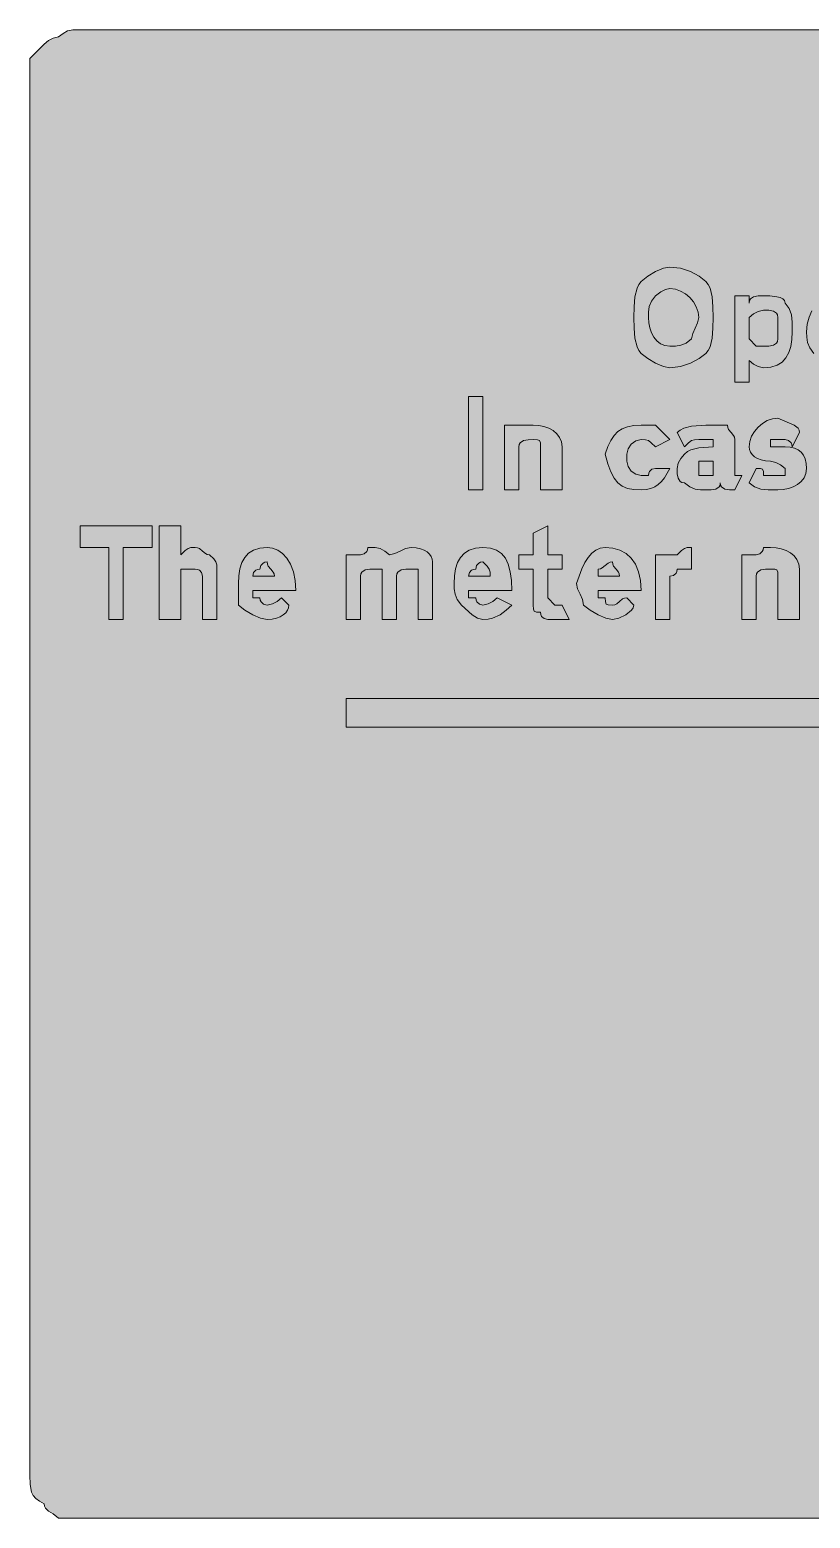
# Model space of a CAD drawing. Header units: metres. Extents: x 9 to 558, y 12 to 260.
# Drawn here: x 9.2 to 139.4, y 11.5 to 259.9 of the extents above; entities that cross this region are included whole.
import ezdxf

# ---------------------------------------------------------------- set-up
doc = ezdxf.new("R2010")
doc.units = ezdxf.units.M
for name, color, linetype, true_color in [('FILL_BLACK_000000', 7, 'Continuous', 0x000000), ('FILL_YELLOW_FFFF00', 7, 'Continuous', 0xffff00), ('STROKE_BLACK_000000', 7, 'Continuous', 0x000000)]:
    doc.layers.add(name, color=color, linetype=linetype, true_color=true_color)

msp = doc.modelspace()

# ---------------------------------------------------------------- hatches: boundary and pattern name
at = {"layer": 'FILL_BLACK_000000', "true_color": 0x000000}
h = msp.add_hatch(color=7, dxfattribs=at)
h.dxf.hatch_style = 1
h.paths.add_polyline_path([(119.46, 219.57), (120.9, 218.8), (122.01, 217.92), (122.41, 217.42), (122.7, 216.81), (123.06, 215.37), (123.19, 213.7), (123.21, 211.92), (123.19, 210.14), (123.06, 208.47), (122.7, 207.03), (122.41, 206.42), (122.01, 205.92), (120.9, 205.04), (119.46, 204.27), (117.79, 203.73), (116.01, 203.52), (114.92, 203.73), (113.61, 204.27), (112.3, 205.04), (111.21, 205.92), (110.81, 206.42), (110.52, 207.03), (110.16, 208.47), (110.03, 210.14), (110.01, 211.92), (110.03, 213.7), (110.16, 215.37), (110.52, 216.81), (110.81, 217.42), (111.21, 217.92), (112.3, 218.8), (113.61, 219.57), (114.92, 220.11), (116.01, 220.32), (117.79, 220.11), (119.46, 219.57)])
h.paths.add_polyline_path([(120.4, 213.68), (119.92, 214.49), (119.31, 215.22), (118.58, 215.83), (117.77, 216.31), (116.91, 216.61), (116.01, 216.72), (115.26, 216.57), (114.49, 216.21), (113.61, 215.52), (112.92, 214.62), (112.56, 213.72), (112.43, 212.82), (112.41, 211.92), (112.47, 211.02), (112.63, 210.16), (112.92, 209.35), (113.31, 208.62), (113.82, 208.01), (114.43, 207.53), (115.17, 207.23), (116.01, 207.12), (116.91, 207.14), (117.81, 207.27), (118.71, 207.63), (119.61, 208.32), (119.8, 209.22), (120.21, 210.12), (120.62, 211.02), (120.81, 211.92), (120.7, 212.82), (120.4, 213.68)], flags=16)
h = msp.add_hatch(color=7, dxfattribs=at)
h.dxf.hatch_style = 1
h.paths.add_polyline_path([(136.17, 207.06), (135.84, 206.04), (135.36, 205.17), (134.71, 204.47), (133.88, 203.95), (132.85, 203.63), (131.61, 203.52), (130.73, 203.71), (129.96, 204.12), (129.21, 204.72), (129.21, 201.12), (126.81, 201.12), (126.81, 215.52), (129.21, 215.52), (129.21, 214.32), (129.26, 214.72), (129.42, 215.01), (129.96, 215.37), (130.73, 215.5), (131.61, 215.52), (132.68, 215.5), (133.86, 215.37), (134.39, 215.23), (134.82, 215.01), (135.1, 214.72), (135.21, 214.32), (135.9, 213.4), (136.26, 212.37), (136.39, 211.11), (136.41, 209.52), (136.35, 208.23), (136.17, 207.06)])
h.paths.add_polyline_path([(133.26, 207.27), (133.8, 207.63), (133.96, 207.92), (134.01, 208.32), (134.01, 210.72), (134.01, 211.92), (133.96, 212.32), (133.8, 212.61), (133.26, 212.97), (132.49, 213.1), (131.61, 213.12), (130.73, 212.93), (129.96, 212.52), (129.21, 211.92), (129.21, 208.32), (130.41, 207.12), (131.61, 207.12), (132.49, 207.14), (133.26, 207.27)], flags=16)
h = msp.add_hatch(color=7, dxfattribs=at)
h.dxf.hatch_style = 1
h.paths.add_polyline_path([(146.46, 204.27), (145.2, 203.73), (144.46, 203.57), (143.61, 203.52), (142.71, 203.73), (141.81, 204.27), (140.01, 205.92), (139.32, 206.82), (138.96, 207.72), (138.83, 208.62), (138.81, 209.52), (138.92, 210.81), (139.22, 211.98), (139.7, 213), (140.31, 213.87), (141.04, 214.57), (141.85, 215.09), (142.71, 215.41), (143.61, 215.52), (144.85, 215.41), (145.88, 215.07), (146.71, 214.51), (147.36, 213.72), (147.84, 212.71), (148.17, 211.47), (148.35, 210.01), (148.41, 208.32), (146.01, 208.32), (148.41, 205.92), (147.49, 205.04), (146.46, 204.27)])
h.paths.add_polyline_path([(142.41, 208.32), (142.41, 207.12), (143.61, 207.12), (144.49, 207.14), (145.26, 207.27), (145.8, 207.63), (145.96, 207.92), (146.01, 208.32), (142.41, 208.32)], flags=16)
h.paths.add_polyline_path([(146.01, 211.92), (145.26, 212.52), (144.49, 212.93), (143.61, 213.12), (143.01, 212.97), (142.6, 212.61), (142.46, 212.32), (142.41, 211.92), (141.81, 211.77), (141.4, 211.41), (141.26, 211.12), (141.21, 210.72), (146.01, 210.72), (146.01, 211.92)], flags=16)
h = msp.add_hatch(color=7, dxfattribs=at)
h.dxf.hatch_style = 1
h.paths.add_polyline_path([(82.41, 183.12), (82.41, 198.72), (84.81, 198.72), (84.81, 183.12), (82.41, 183.12)])
h = msp.add_hatch(color=7, dxfattribs=at)
h.dxf.hatch_style = 1
h.paths.add_polyline_path([(94.41, 183.12), (94.41, 189.12), (94.41, 190.32), (94.39, 191.01), (94.26, 191.37), (93.9, 191.5), (93.21, 191.52), (92.33, 191.5), (91.56, 191.37), (91.02, 191.01), (90.86, 190.72), (90.81, 190.32), (90.81, 183.12), (88.41, 183.12), (88.41, 193.92), (90.81, 193.92), (92.01, 193.92), (93.21, 193.92), (94.11, 193.86), (94.97, 193.69), (95.78, 193.41), (96.51, 193.02), (97.12, 192.51), (97.6, 191.89), (97.9, 191.16), (98.01, 190.32), (98.01, 183.12), (94.41, 183.12)])
h = msp.add_hatch(color=7, dxfattribs=at)
h.dxf.hatch_style = 1
h.paths.add_polyline_path([(113.61, 193.92), (116.01, 191.52), (113.61, 190.32), (112.9, 191.01), (112.41, 191.37), (111.92, 191.5), (111.21, 191.52), (110.33, 191.31), (109.56, 190.77), (109.02, 190), (108.81, 189.12), (108.81, 187.92), (109.02, 187.04), (109.56, 186.27), (110.33, 185.73), (111.21, 185.52), (112.41, 185.52), (112.46, 185.92), (112.6, 186.21), (113.01, 186.57), (113.61, 186.72), (116.01, 186.72), (115.09, 185.14), (114.6, 184.53), (114.06, 184.02), (113.47, 183.63), (112.8, 183.34), (112.06, 183.18), (111.21, 183.12), (109.97, 183.18), (108.92, 183.38), (108.05, 183.75), (107.31, 184.32), (106.69, 185.11), (106.15, 186.16), (105.66, 187.48), (105.21, 189.12), (105.66, 190.36), (106.15, 191.39), (106.69, 192.22), (107.31, 192.87), (108.05, 193.35), (108.92, 193.68), (109.97, 193.86), (111.21, 193.92), (113.61, 193.92)])
h = msp.add_hatch(color=7, dxfattribs=at)
h.dxf.hatch_style = 1
h.paths.add_polyline_path([(122.01, 191.52), (120.81, 191.52), (120.1, 191.5), (119.61, 191.37), (119.12, 191.01), (118.41, 190.32), (117.21, 192.72), (117.71, 193.12), (118.3, 193.41), (119.61, 193.77), (122.01, 193.92), (125.61, 193.92), (125.66, 193.52), (125.8, 193.21), (126.21, 192.72), (126.62, 192.23), (126.76, 191.92), (126.81, 191.52), (126.81, 185.52), (128.01, 185.52), (126.81, 183.12), (125.93, 183.14), (125.16, 183.27), (124.62, 183.63), (124.46, 183.92), (124.41, 184.32), (124.36, 183.92), (124.2, 183.63), (123.66, 183.27), (122.89, 183.14), (122.01, 183.12), (121.11, 183.14), (120.21, 183.27), (119.31, 183.63), (118.41, 184.32), (118.01, 184.37), (117.72, 184.53), (117.36, 185.07), (117.23, 185.84), (117.21, 186.72), (117.4, 187.6), (117.81, 188.37), (118.41, 189.12), (118.91, 189.52), (119.5, 189.81), (120.81, 190.17), (123.21, 190.32), (123.21, 191.52), (122.01, 191.52)])
h.paths.add_polyline_path([(122.01, 185.52), (123.21, 185.52), (123.21, 187.92), (120.81, 187.92), (120.81, 186.72), (120.81, 185.52), (122.01, 185.52)], flags=16)
h = msp.add_hatch(color=7, dxfattribs=at)
h.dxf.hatch_style = 1
h.paths.add_polyline_path([(138.7, 185.88), (138.4, 185.14), (137.92, 184.53), (137.31, 184.02), (136.58, 183.63), (135.77, 183.34), (134.91, 183.18), (134.01, 183.12), (132.42, 183.14), (131.16, 183.27), (130.13, 183.63), (129.21, 184.32), (130.41, 186.72), (131.1, 186.7), (131.46, 186.57), (131.59, 186.21), (131.61, 185.52), (134.01, 185.52), (135.21, 185.52), (135.21, 186.72), (134.46, 187.32), (133.69, 187.73), (132.81, 187.92), (131.97, 187.97), (131.23, 188.13), (130.62, 188.36), (130.11, 188.67), (129.72, 189.03), (129.44, 189.44), (129.27, 189.87), (129.21, 190.32), (129.32, 191.22), (129.62, 192.08), (130.1, 192.89), (130.71, 193.62), (131.44, 194.23), (132.25, 194.71), (133.11, 195.01), (134.01, 195.12), (136.71, 193.92), (137.38, 193.43), (137.55, 193.12), (137.61, 192.72), (136.41, 190.32), (136.36, 190.72), (136.22, 191.01), (135.81, 191.37), (135.21, 191.52), (134.01, 191.52), (132.81, 191.52), (132.81, 190.32), (135.21, 190.32), (136.05, 190.26), (136.78, 190.09), (137.4, 189.81), (137.91, 189.42), (138.3, 188.91), (138.58, 188.29), (138.75, 187.56), (138.81, 186.72), (138.7, 185.88)])
h = msp.add_hatch(color=7, dxfattribs=at)
h.dxf.hatch_style = 1
h.paths.add_polyline_path([(24.81, 161.52), (22.41, 161.52), (22.41, 173.52), (17.61, 173.52), (17.61, 177.12), (29.61, 177.12), (29.61, 173.52), (24.81, 173.52), (24.81, 161.52)])
h = msp.add_hatch(color=7, dxfattribs=at)
h.dxf.hatch_style = 1
h.paths.add_polyline_path([(37.21, 173.47), (37.52, 173.33), (38.01, 172.92), (38.5, 172.51), (38.81, 172.37), (39.21, 172.32), (39.9, 171.61), (40.26, 171.12), (40.39, 170.63), (40.41, 169.92), (40.41, 161.52), (38.01, 161.52), (38.01, 168.72), (37.86, 169.32), (37.5, 169.73), (37.21, 169.87), (36.81, 169.92), (35.61, 169.92), (34.41, 169.92), (34.41, 168.72), (34.41, 161.52), (30.81, 161.52), (30.81, 177.12), (34.41, 177.12), (34.41, 172.32), (35.12, 173.01), (35.61, 173.37), (36.1, 173.5), (36.81, 173.52), (37.21, 173.47)])
h = msp.add_hatch(color=7, dxfattribs=at)
h.dxf.hatch_style = 1
h.paths.add_polyline_path([(98.01, 172.32), (98.01, 169.92), (95.61, 169.92), (95.61, 165.12), (96.81, 163.92), (98.01, 163.92), (99.21, 161.52), (95.61, 161.52), (95.01, 161.67), (94.6, 162.03), (94.46, 162.32), (94.41, 162.72), (93.72, 162.74), (93.36, 162.87), (93.23, 163.23), (93.21, 163.92), (93.21, 169.92), (90.81, 169.92), (90.81, 172.32), (93.21, 172.32), (93.21, 175.92), (95.61, 177.12), (95.61, 172.32), (98.01, 172.32)])
h = msp.add_hatch(color=7, dxfattribs=at)
h.dxf.hatch_style = 1
h.paths.add_polyline_path([(46.41, 165.12), (47.61, 165.12), (47.66, 164.72), (47.8, 164.43), (48.21, 164.07), (48.81, 163.92), (49.69, 164.11), (50.46, 164.52), (51.21, 165.12), (52.41, 163.92), (52.35, 163.47), (52.18, 163.04), (51.9, 162.63), (51.51, 162.27), (51, 161.96), (50.38, 161.73), (49.65, 161.57), (48.81, 161.52), (47.72, 161.73), (46.41, 162.27), (45.1, 163.04), (44.01, 163.92), (44.01, 167.52), (44.07, 168.81), (44.25, 169.98), (44.58, 171), (45.06, 171.87), (45.71, 172.57), (46.54, 173.09), (47.57, 173.41), (48.81, 173.52), (49.71, 173.41), (50.57, 173.07), (51.38, 172.51), (52.11, 171.72), (52.72, 170.71), (53.2, 169.47), (53.5, 168.01), (53.61, 166.32), (46.41, 166.32), (46.41, 165.12)])
h.paths.add_polyline_path([(49.96, 169.12), (49.82, 169.43), (49.41, 169.92), (49, 170.41), (48.86, 170.72), (48.81, 171.12), (48.41, 171.07), (48.12, 170.93), (47.76, 170.52), (47.61, 169.92), (47.21, 169.87), (46.92, 169.73), (46.56, 169.32), (46.41, 168.72), (50.01, 168.72), (49.96, 169.12)], flags=16)
h = msp.add_hatch(color=7, dxfattribs=at)
h.dxf.hatch_style = 1
h.paths.add_polyline_path([(71.93, 169.9), (71.16, 169.77), (70.62, 169.41), (70.46, 169.12), (70.41, 168.72), (70.41, 161.52), (68.01, 161.52), (68.01, 169.92), (66.81, 169.92), (65.93, 169.9), (65.16, 169.77), (64.62, 169.41), (64.46, 169.12), (64.41, 168.72), (64.41, 161.52), (62.01, 161.52), (62.01, 172.32), (64.41, 172.32), (65.01, 172.47), (65.42, 172.83), (65.56, 173.12), (65.61, 173.52), (66.81, 173.52), (67.69, 173.33), (68.46, 172.92), (69.21, 172.32), (70.11, 172.51), (71.01, 172.92), (71.91, 173.33), (72.81, 173.52), (73.65, 173.47), (74.38, 173.31), (75, 173.08), (75.51, 172.77), (75.9, 172.41), (76.18, 172), (76.35, 171.57), (76.41, 171.12), (76.41, 169.92), (76.41, 161.52), (74.01, 161.52), (74.01, 168.72), (74.01, 169.92), (72.81, 169.92), (71.93, 169.9)])
h = msp.add_hatch(color=7, dxfattribs=at)
h.dxf.hatch_style = 1
h.paths.add_polyline_path([(82.41, 165.12), (83.61, 165.12), (83.66, 164.72), (83.8, 164.43), (84.21, 164.07), (84.81, 163.92), (85.69, 164.11), (86.46, 164.52), (87.21, 165.12), (89.61, 163.92), (88.69, 163.04), (87.66, 162.27), (86.4, 161.73), (85.66, 161.57), (84.81, 161.52), (83.91, 161.73), (83.01, 162.27), (81.21, 163.92), (80.52, 164.82), (80.16, 165.72), (80.03, 166.62), (80.01, 167.52), (80.07, 168.81), (80.25, 169.98), (80.58, 171), (81.06, 171.87), (81.71, 172.57), (82.54, 173.09), (83.57, 173.41), (84.81, 173.52), (86.05, 173.41), (87.08, 173.07), (87.91, 172.51), (88.56, 171.72), (89.04, 170.71), (89.37, 169.47), (89.55, 168.01), (89.61, 166.32), (82.41, 166.32), (82.41, 165.12)])
h.paths.add_polyline_path([(85.99, 169.43), (85.86, 169.92), (85.5, 170.41), (84.81, 171.12), (84.41, 171.07), (84.12, 170.93), (83.76, 170.52), (83.61, 169.92), (83.21, 169.87), (82.92, 169.73), (82.56, 169.32), (82.41, 168.72), (86.01, 168.72), (85.99, 169.43)], flags=16)
h = msp.add_hatch(color=7, dxfattribs=at)
h.dxf.hatch_style = 1
h.paths.add_polyline_path([(104.01, 165.12), (105.21, 165.12), (105.23, 164.43), (105.36, 164.07), (105.72, 163.94), (106.41, 163.92), (106.81, 163.97), (107.12, 164.11), (107.61, 164.52), (108.1, 164.93), (108.41, 165.07), (108.81, 165.12), (110.01, 163.92), (109.9, 163.47), (109.62, 163.04), (108.66, 162.27), (107.48, 161.73), (106.41, 161.52), (105.32, 161.73), (104.01, 162.27), (102.7, 163.04), (101.61, 163.92), (101.42, 164.82), (101.01, 165.72), (100.6, 166.62), (100.41, 167.52), (101.33, 169.98), (101.82, 171), (102.36, 171.87), (102.95, 172.57), (103.62, 173.09), (104.36, 173.41), (105.21, 173.52), (106.5, 173.41), (107.67, 173.07), (108.69, 172.51), (109.56, 171.72), (110.26, 170.71), (110.78, 169.47), (111.1, 168.01), (111.21, 166.32), (104.01, 166.32), (104.01, 165.12)])
h.paths.add_polyline_path([(107.56, 169.12), (107.42, 169.43), (107.01, 169.92), (106.6, 170.41), (106.46, 170.72), (106.41, 171.12), (106.01, 171.07), (105.7, 170.93), (105.21, 170.52), (104.72, 170.11), (104.41, 169.97), (104.01, 169.92), (104.01, 168.72), (107.61, 168.72), (107.56, 169.12)], flags=16)
h = msp.add_hatch(color=7, dxfattribs=at)
h.dxf.hatch_style = 1
h.paths.add_polyline_path([(113.61, 172.32), (116.01, 172.32), (117.21, 172.32), (117.92, 173.01), (118.41, 173.37), (118.9, 173.5), (119.61, 173.52), (119.61, 169.92), (117.21, 169.92), (117.16, 169.52), (117.02, 169.23), (116.61, 168.87), (116.01, 168.72), (116.01, 161.52), (113.61, 161.52), (113.61, 172.32)])
h = msp.add_hatch(color=7, dxfattribs=at)
h.dxf.hatch_style = 1
h.paths.add_polyline_path([(134.01, 161.52), (134.01, 168.72), (133.99, 169.41), (133.86, 169.77), (133.5, 169.9), (132.81, 169.92), (131.93, 169.9), (131.16, 169.77), (130.62, 169.41), (130.46, 169.12), (130.41, 168.72), (130.41, 161.52), (128.01, 161.52), (128.01, 172.32), (130.41, 172.32), (131.01, 172.47), (131.42, 172.83), (131.56, 173.12), (131.61, 173.52), (132.81, 173.52), (133.71, 173.46), (134.57, 173.29), (135.38, 173.01), (136.11, 172.62), (136.72, 172.11), (137.2, 171.49), (137.5, 170.76), (137.61, 169.92), (137.61, 161.52), (134.01, 161.52)])
h = msp.add_hatch(color=7, dxfattribs=at)
h.dxf.hatch_style = 1
h.paths.add_polyline_path([(495.21, 148.32), (490.41, 153.12), (497.61, 153.12), (504.81, 145.92), (497.61, 138.72), (490.41, 138.72), (495.21, 143.52), (62.01, 143.52), (62.01, 148.32), (495.21, 148.32)])
at = {"layer": 'FILL_YELLOW_FFFF00', "true_color": 0xffff00}
h = msp.add_hatch(color=7, dxfattribs=at)
h.dxf.hatch_style = 1
h.paths.add_polyline_path([(551.26, 259.87), (552.02, 259.71), (553.41, 259.17), (556.41, 257.52), (556.81, 257.02), (557.1, 256.43), (557.46, 255.12), (557.61, 252.72), (557.61, 18.72), (557.61, 16.32), (557.42, 15.44), (557.01, 14.67), (556.41, 13.92), (553.41, 12.27), (552.02, 11.73), (551.26, 11.57), (550.41, 11.52), (16.41, 11.52), (14.01, 11.52), (13.13, 12.23), (12.36, 12.72), (11.82, 13.21), (11.66, 13.52), (11.61, 13.92), (10.82, 14.37), (10.22, 14.84), (9.8, 15.33), (9.51, 15.87), (9.25, 17.13), (9.21, 18.72), (9.21, 252.72), (9.21, 255.12), (11.61, 257.52), (12.36, 258.12), (13.13, 258.53), (14.01, 258.72), (14.76, 259.32), (15.53, 259.73), (16.41, 259.92), (550.41, 259.92), (551.26, 259.87)])

# ---------------------------------------------------------------- linework, layer by layer
at = {"layer": 'FILL_BLACK_000000', "lineweight": 0, "true_color": 0x000000}
for points in [[(119.46, 219.57), (120.9, 218.8), (122.01, 217.92), (122.41, 217.42), (122.7, 216.81), (123.06, 215.37), (123.19, 213.7), (123.21, 211.92), (123.19, 210.14), (123.06, 208.47), (122.7, 207.03), (122.41, 206.42), (122.01, 205.92), (120.9, 205.04), (119.46, 204.27), (117.79, 203.73), (116.01, 203.52), (114.92, 203.73), (113.61, 204.27), (112.3, 205.04), (111.21, 205.92), (110.81, 206.42), (110.52, 207.03), (110.16, 208.47), (110.03, 210.14), (110.01, 211.92), (110.03, 213.7), (110.16, 215.37), (110.52, 216.81), (110.81, 217.42), (111.21, 217.92), (112.3, 218.8), (113.61, 219.57), (114.92, 220.11), (116.01, 220.32), (117.79, 220.11)], [(120.4, 213.68), (119.92, 214.49), (119.31, 215.22), (118.58, 215.83), (117.77, 216.31), (116.91, 216.61), (116.01, 216.72), (115.26, 216.57), (114.49, 216.21), (113.61, 215.52), (112.92, 214.62), (112.56, 213.72), (112.43, 212.82), (112.41, 211.92), (112.47, 211.02), (112.63, 210.16), (112.92, 209.35), (113.31, 208.62), (113.82, 208.01), (114.43, 207.53), (115.17, 207.23), (116.01, 207.12), (116.91, 207.14), (117.81, 207.27), (118.71, 207.63), (119.61, 208.32), (119.8, 209.22), (120.21, 210.12), (120.62, 211.02), (120.81, 211.92), (120.7, 212.82)], [(136.17, 207.06), (135.84, 206.04), (135.36, 205.17), (134.71, 204.47), (133.88, 203.95), (132.85, 203.63), (131.61, 203.52), (130.73, 203.71), (129.96, 204.12), (129.21, 204.72), (129.21, 201.12), (126.81, 201.12), (126.81, 215.52), (129.21, 215.52), (129.21, 214.32), (129.26, 214.72), (129.42, 215.01), (129.96, 215.37), (130.73, 215.5), (131.61, 215.52), (132.68, 215.5), (133.86, 215.37), (134.39, 215.23), (134.82, 215.01), (135.1, 214.72), (135.21, 214.32), (135.9, 213.4), (136.26, 212.37), (136.39, 211.11), (136.41, 209.52), (136.35, 208.23)], [(133.26, 207.27), (133.8, 207.63), (133.96, 207.92), (134.01, 208.32), (134.01, 210.72), (134.01, 211.92), (133.96, 212.32), (133.8, 212.61), (133.26, 212.97), (132.49, 213.1), (131.61, 213.12), (130.73, 212.93), (129.96, 212.52), (129.21, 211.92), (129.21, 208.32), (130.41, 207.12), (131.61, 207.12), (132.49, 207.14)], [(82.41, 183.12), (82.41, 198.72), (84.81, 198.72), (84.81, 183.12)], [(94.41, 183.12), (94.41, 189.12), (94.41, 190.32), (94.39, 191.01), (94.26, 191.37), (93.9, 191.5), (93.21, 191.52), (92.33, 191.5), (91.56, 191.37), (91.02, 191.01), (90.86, 190.72), (90.81, 190.32), (90.81, 183.12), (88.41, 183.12), (88.41, 193.92), (90.81, 193.92), (92.01, 193.92), (93.21, 193.92), (94.11, 193.86), (94.97, 193.69), (95.78, 193.41), (96.51, 193.02), (97.12, 192.51), (97.6, 191.89), (97.9, 191.16), (98.01, 190.32), (98.01, 183.12)], [(113.61, 193.92), (116.01, 191.52), (113.61, 190.32), (112.9, 191.01), (112.41, 191.37), (111.92, 191.5), (111.21, 191.52), (110.33, 191.31), (109.56, 190.77), (109.02, 190), (108.81, 189.12), (108.81, 187.92), (109.02, 187.04), (109.56, 186.27), (110.33, 185.73), (111.21, 185.52), (112.41, 185.52), (112.46, 185.92), (112.6, 186.21), (113.01, 186.57), (113.61, 186.72), (116.01, 186.72), (115.09, 185.14), (114.6, 184.53), (114.06, 184.02), (113.47, 183.63), (112.8, 183.34), (112.06, 183.18), (111.21, 183.12), (109.97, 183.18), (108.92, 183.38), (108.05, 183.75), (107.31, 184.32), (106.69, 185.11), (106.15, 186.16), (105.66, 187.48), (105.21, 189.12), (105.66, 190.36), (106.15, 191.39), (106.69, 192.22), (107.31, 192.87), (108.05, 193.35), (108.92, 193.68), (109.97, 193.86), (111.21, 193.92)], [(122.01, 191.52), (120.81, 191.52), (120.1, 191.5), (119.61, 191.37), (119.12, 191.01), (118.41, 190.32), (117.21, 192.72), (117.71, 193.12), (118.3, 193.41), (119.61, 193.77), (122.01, 193.92), (125.61, 193.92), (125.66, 193.52), (125.8, 193.21), (126.21, 192.72), (126.62, 192.23), (126.76, 191.92), (126.81, 191.52), (126.81, 185.52), (128.01, 185.52), (126.81, 183.12), (125.93, 183.14), (125.16, 183.27), (124.62, 183.63), (124.46, 183.92), (124.41, 184.32), (124.36, 183.92), (124.2, 183.63), (123.66, 183.27), (122.89, 183.14), (122.01, 183.12), (121.11, 183.14), (120.21, 183.27), (119.31, 183.63), (118.41, 184.32), (118.01, 184.37), (117.72, 184.53), (117.36, 185.07), (117.23, 185.84), (117.21, 186.72), (117.4, 187.6), (117.81, 188.37), (118.41, 189.12), (118.91, 189.52), (119.5, 189.81), (120.81, 190.17), (123.21, 190.32), (123.21, 191.52)], [(138.7, 185.88), (138.4, 185.14), (137.92, 184.53), (137.31, 184.02), (136.58, 183.63), (135.77, 183.34), (134.91, 183.18), (134.01, 183.12), (132.42, 183.14), (131.16, 183.27), (130.13, 183.63), (129.21, 184.32), (130.41, 186.72), (131.1, 186.7), (131.46, 186.57), (131.59, 186.21), (131.61, 185.52), (134.01, 185.52), (135.21, 185.52), (135.21, 186.72), (134.46, 187.32), (133.69, 187.73), (132.81, 187.92), (131.97, 187.97), (131.23, 188.13), (130.62, 188.36), (130.11, 188.67), (129.72, 189.03), (129.44, 189.44), (129.27, 189.87), (129.21, 190.32), (129.32, 191.22), (129.62, 192.08), (130.1, 192.89), (130.71, 193.62), (131.44, 194.23), (132.25, 194.71), (133.11, 195.01), (134.01, 195.12), (136.71, 193.92), (137.38, 193.43), (137.55, 193.12), (137.61, 192.72), (136.41, 190.32), (136.36, 190.72), (136.22, 191.01), (135.81, 191.37), (135.21, 191.52), (134.01, 191.52), (132.81, 191.52), (132.81, 190.32), (135.21, 190.32), (136.05, 190.26), (136.78, 190.09), (137.4, 189.81), (137.91, 189.42), (138.3, 188.91), (138.58, 188.29), (138.75, 187.56), (138.81, 186.72)], [(122.01, 185.52), (123.21, 185.52), (123.21, 187.92), (120.81, 187.92), (120.81, 186.72), (120.81, 185.52)], [(24.81, 161.52), (22.41, 161.52), (22.41, 173.52), (17.61, 173.52), (17.61, 177.12), (29.61, 177.12), (29.61, 173.52), (24.81, 173.52)], [(37.21, 173.47), (37.52, 173.33), (38.01, 172.92), (38.5, 172.51), (38.81, 172.37), (39.21, 172.32), (39.9, 171.61), (40.26, 171.12), (40.39, 170.63), (40.41, 169.92), (40.41, 161.52), (38.01, 161.52), (38.01, 168.72), (37.86, 169.32), (37.5, 169.73), (37.21, 169.87), (36.81, 169.92), (35.61, 169.92), (34.41, 169.92), (34.41, 168.72), (34.41, 161.52), (30.81, 161.52), (30.81, 177.12), (34.41, 177.12), (34.41, 172.32), (35.12, 173.01), (35.61, 173.37), (36.1, 173.5), (36.81, 173.52)], [(98.01, 172.32), (98.01, 169.92), (95.61, 169.92), (95.61, 165.12), (96.81, 163.92), (98.01, 163.92), (99.21, 161.52), (95.61, 161.52), (95.01, 161.67), (94.6, 162.03), (94.46, 162.32), (94.41, 162.72), (93.72, 162.74), (93.36, 162.87), (93.23, 163.23), (93.21, 163.92), (93.21, 169.92), (90.81, 169.92), (90.81, 172.32), (93.21, 172.32), (93.21, 175.92), (95.61, 177.12), (95.61, 172.32)], [(46.41, 165.12), (47.61, 165.12), (47.66, 164.72), (47.8, 164.43), (48.21, 164.07), (48.81, 163.92), (49.69, 164.11), (50.46, 164.52), (51.21, 165.12), (52.41, 163.92), (52.35, 163.47), (52.18, 163.04), (51.9, 162.63), (51.51, 162.27), (51, 161.96), (50.38, 161.73), (49.65, 161.57), (48.81, 161.52), (47.72, 161.73), (46.41, 162.27), (45.1, 163.04), (44.01, 163.92), (44.01, 167.52), (44.07, 168.81), (44.25, 169.98), (44.58, 171), (45.06, 171.87), (45.71, 172.57), (46.54, 173.09), (47.57, 173.41), (48.81, 173.52), (49.71, 173.41), (50.57, 173.07), (51.38, 172.51), (52.11, 171.72), (52.72, 170.71), (53.2, 169.47), (53.5, 168.01), (53.61, 166.32), (46.41, 166.32)], [(71.93, 169.9), (71.16, 169.77), (70.62, 169.41), (70.46, 169.12), (70.41, 168.72), (70.41, 161.52), (68.01, 161.52), (68.01, 169.92), (66.81, 169.92), (65.93, 169.9), (65.16, 169.77), (64.62, 169.41), (64.46, 169.12), (64.41, 168.72), (64.41, 161.52), (62.01, 161.52), (62.01, 172.32), (64.41, 172.32), (65.01, 172.47), (65.42, 172.83), (65.56, 173.12), (65.61, 173.52), (66.81, 173.52), (67.69, 173.33), (68.46, 172.92), (69.21, 172.32), (70.11, 172.51), (71.01, 172.92), (71.91, 173.33), (72.81, 173.52), (73.65, 173.47), (74.38, 173.31), (75, 173.08), (75.51, 172.77), (75.9, 172.41), (76.18, 172), (76.35, 171.57), (76.41, 171.12), (76.41, 169.92), (76.41, 161.52), (74.01, 161.52), (74.01, 168.72), (74.01, 169.92), (72.81, 169.92)], [(82.41, 165.12), (83.61, 165.12), (83.66, 164.72), (83.8, 164.43), (84.21, 164.07), (84.81, 163.92), (85.69, 164.11), (86.46, 164.52), (87.21, 165.12), (89.61, 163.92), (88.69, 163.04), (87.66, 162.27), (86.4, 161.73), (85.66, 161.57), (84.81, 161.52), (83.91, 161.73), (83.01, 162.27), (81.21, 163.92), (80.52, 164.82), (80.16, 165.72), (80.03, 166.62), (80.01, 167.52), (80.07, 168.81), (80.25, 169.98), (80.58, 171), (81.06, 171.87), (81.71, 172.57), (82.54, 173.09), (83.57, 173.41), (84.81, 173.52), (86.05, 173.41), (87.08, 173.07), (87.91, 172.51), (88.56, 171.72), (89.04, 170.71), (89.37, 169.47), (89.55, 168.01), (89.61, 166.32), (82.41, 166.32)], [(104.01, 165.12), (105.21, 165.12), (105.23, 164.43), (105.36, 164.07), (105.72, 163.94), (106.41, 163.92), (106.81, 163.97), (107.12, 164.11), (107.61, 164.52), (108.1, 164.93), (108.41, 165.07), (108.81, 165.12), (110.01, 163.92), (109.9, 163.47), (109.62, 163.04), (108.66, 162.27), (107.48, 161.73), (106.41, 161.52), (105.32, 161.73), (104.01, 162.27), (102.7, 163.04), (101.61, 163.92), (101.42, 164.82), (101.01, 165.72), (100.6, 166.62), (100.41, 167.52), (101.33, 169.98), (101.82, 171), (102.36, 171.87), (102.95, 172.57), (103.62, 173.09), (104.36, 173.41), (105.21, 173.52), (106.5, 173.41), (107.67, 173.07), (108.69, 172.51), (109.56, 171.72), (110.26, 170.71), (110.78, 169.47), (111.1, 168.01), (111.21, 166.32), (104.01, 166.32)], [(113.61, 172.32), (116.01, 172.32), (117.21, 172.32), (117.92, 173.01), (118.41, 173.37), (118.9, 173.5), (119.61, 173.52), (119.61, 169.92), (117.21, 169.92), (117.16, 169.52), (117.02, 169.23), (116.61, 168.87), (116.01, 168.72), (116.01, 161.52), (113.61, 161.52)], [(134.01, 161.52), (134.01, 168.72), (133.99, 169.41), (133.86, 169.77), (133.5, 169.9), (132.81, 169.92), (131.93, 169.9), (131.16, 169.77), (130.62, 169.41), (130.46, 169.12), (130.41, 168.72), (130.41, 161.52), (128.01, 161.52), (128.01, 172.32), (130.41, 172.32), (131.01, 172.47), (131.42, 172.83), (131.56, 173.12), (131.61, 173.52), (132.81, 173.52), (133.71, 173.46), (134.57, 173.29), (135.38, 173.01), (136.11, 172.62), (136.72, 172.11), (137.2, 171.49), (137.5, 170.76), (137.61, 169.92), (137.61, 161.52)], [(49.96, 169.12), (49.82, 169.43), (49.41, 169.92), (49, 170.41), (48.86, 170.72), (48.81, 171.12), (48.41, 171.07), (48.12, 170.93), (47.76, 170.52), (47.61, 169.92), (47.21, 169.87), (46.92, 169.73), (46.56, 169.32), (46.41, 168.72), (50.01, 168.72)], [(85.99, 169.43), (85.86, 169.92), (85.5, 170.41), (84.81, 171.12), (84.41, 171.07), (84.12, 170.93), (83.76, 170.52), (83.61, 169.92), (83.21, 169.87), (82.92, 169.73), (82.56, 169.32), (82.41, 168.72), (86.01, 168.72)], [(107.56, 169.12), (107.42, 169.43), (107.01, 169.92), (106.6, 170.41), (106.46, 170.72), (106.41, 171.12), (106.01, 171.07), (105.7, 170.93), (105.21, 170.52), (104.72, 170.11), (104.41, 169.97), (104.01, 169.92), (104.01, 168.72), (107.61, 168.72)], [(495.21, 148.32), (490.41, 153.12), (497.61, 153.12), (504.81, 145.92), (497.61, 138.72), (490.41, 138.72), (495.21, 143.52), (62.01, 143.52), (62.01, 148.32)]]:
    msp.add_lwpolyline(points, close=True, dxfattribs=at)
msp.add_lwpolyline([(140.01, 205.92), (139.32, 206.82), (138.96, 207.72), (138.83, 208.62), (138.81, 209.52), (138.92, 210.81), (139.22, 211.98), (139.7, 213)], dxfattribs=at)
at = {"layer": 'FILL_YELLOW_FFFF00', "lineweight": 0, "true_color": 0xffff00}
msp.add_lwpolyline([(550.41, 11.52), (16.41, 11.52), (14.01, 11.52), (13.13, 12.23), (12.36, 12.72), (11.82, 13.21), (11.66, 13.52), (11.61, 13.92), (10.82, 14.37), (10.22, 14.84), (9.8, 15.33), (9.51, 15.87), (9.25, 17.13), (9.21, 18.72), (9.21, 252.72), (9.21, 255.12), (11.61, 257.52), (12.36, 258.12), (13.13, 258.53), (14.01, 258.72), (14.76, 259.32), (15.53, 259.73), (16.41, 259.92), (550.41, 259.92)], dxfattribs=at)
at = {"layer": 'STROKE_BLACK_000000', "lineweight": 0, "true_color": 0x000000}
msp.add_lwpolyline([(120.61, 194.56), (120.61, 194.56)], dxfattribs=at)

doc.saveas('drawing.dxf')
